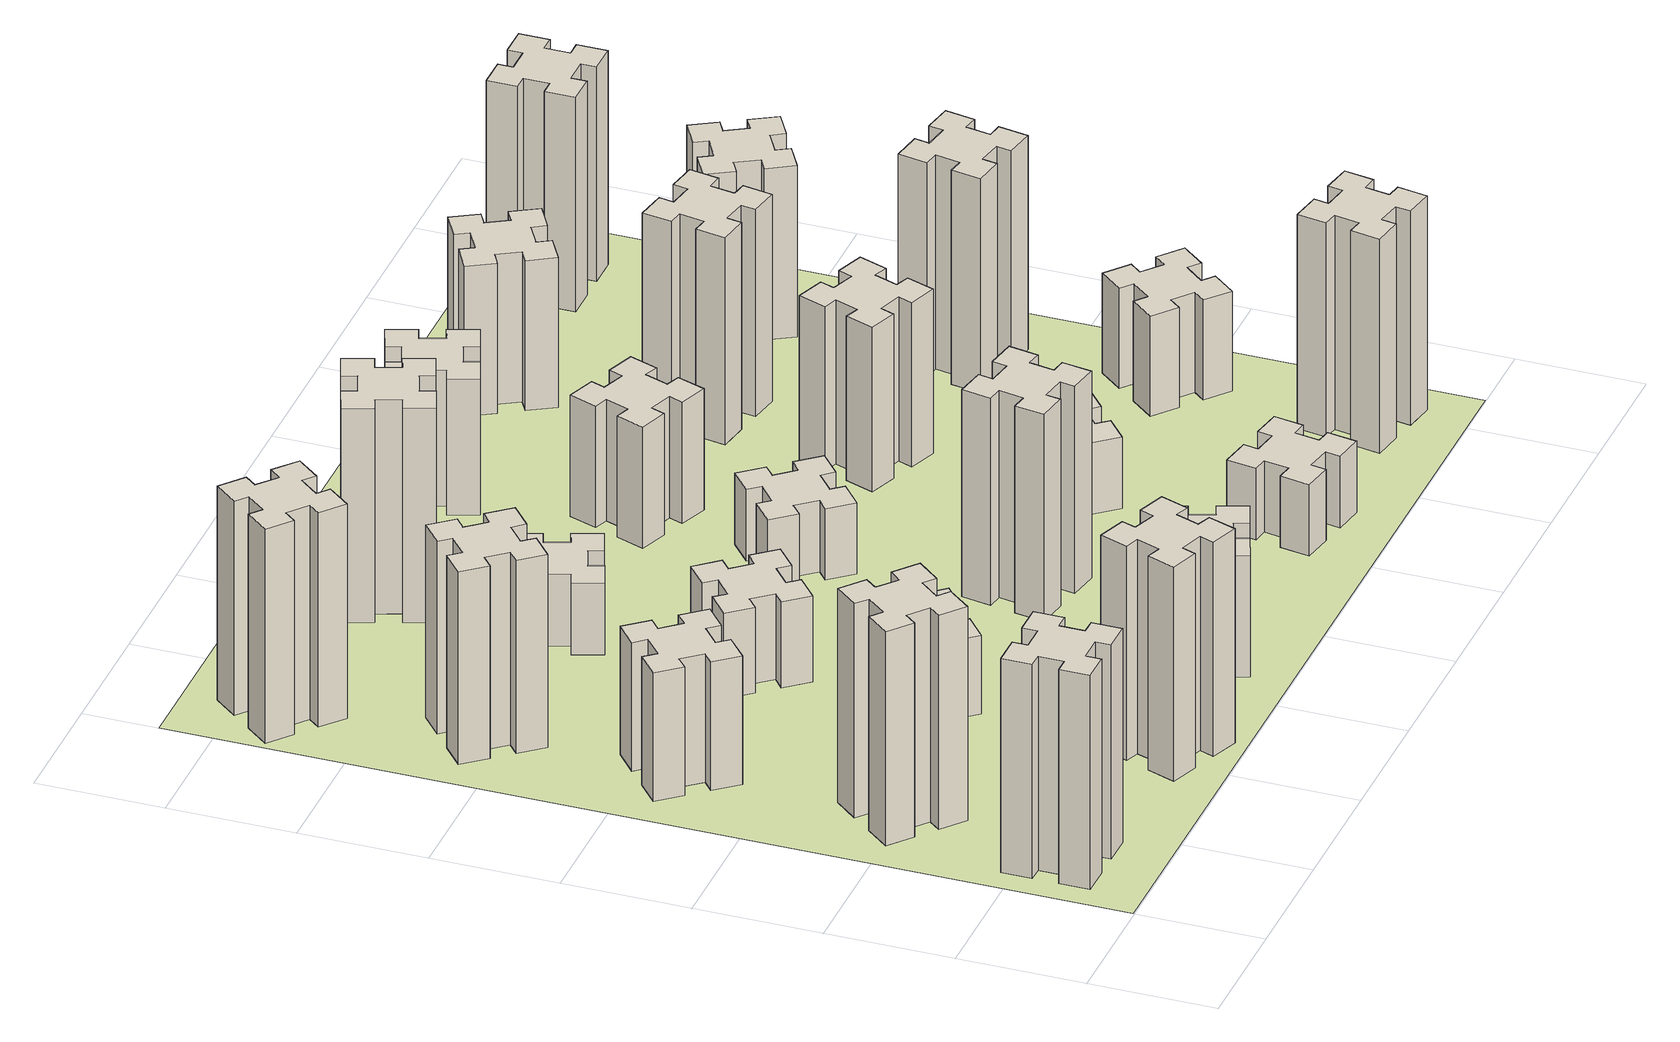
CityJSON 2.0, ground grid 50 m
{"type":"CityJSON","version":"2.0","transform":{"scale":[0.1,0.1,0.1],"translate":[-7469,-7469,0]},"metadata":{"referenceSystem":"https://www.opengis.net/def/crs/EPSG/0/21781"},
"CityObjects":{
"building1":{"type":"Building","attributes":{"class":"1000","function":"1000","usage":"1000","yearOfConstruction":2016,"roofType":"1000","measuredHeight":90,"storeysAboveGround":30,"storeysBelowGround":0},"geometry":[{"type":"Solid","lod":"1","boundaries":[[[[0,1,2,3,4,5,6,7,8,9,10,11,12,13,14,15,16,17,18,19]],[[17,16,20,21]],[[16,15,22,20]],[[15,14,23,22]],[[14,13,24,23]],[[13,12,25,24]],[[12,11,26,25]],[[11,10,27,26]],[[10,9,28,27]],[[9,8,29,28]],[[8,7,30,29]],[[7,6,31,30]],[[6,5,32,31]],[[5,4,33,32]],[[4,3,34,33]],[[3,2,35,34]],[[2,1,36,35]],[[1,0,37,36]],[[0,19,38,37]],[[19,18,39,38]],[[18,17,21,39]],[[24,25,26,27,28,29,30,31,32,33,34,35,36,37,38,39,21,20,22,23]]]]}]},
"building2":{"type":"Building","attributes":{"class":"1000","function":"1000","usage":"1000","yearOfConstruction":2016,"roofType":"1000","measuredHeight":90,"storeysAboveGround":30,"storeysBelowGround":0},"geometry":[{"type":"Solid","lod":"1","boundaries":[[[[40,41,42,43,44,45,46,47,48,49,50,51,52,53,54,55,56,57,58,59]],[[57,56,60,61]],[[56,55,62,60]],[[55,54,63,62]],[[54,53,64,63]],[[53,52,65,64]],[[52,51,66,65]],[[51,50,67,66]],[[50,49,68,67]],[[49,48,69,68]],[[48,47,70,69]],[[47,46,71,70]],[[46,45,72,71]],[[45,44,73,72]],[[44,43,74,73]],[[43,42,75,74]],[[42,41,76,75]],[[41,40,77,76]],[[40,59,78,77]],[[59,58,79,78]],[[58,57,61,79]],[[64,65,66,67,68,69,70,71,72,73,74,75,76,77,78,79,61,60,62,63]]]]}]},
"building3":{"type":"Building","attributes":{"class":"1000","function":"1000","usage":"1000","yearOfConstruction":2016,"roofType":"1000","measuredHeight":54,"storeysAboveGround":30,"storeysBelowGround":0},"geometry":[{"type":"Solid","lod":"1","boundaries":[[[[80,81,82,83,84,85,86,87,88,89,90,91,92,93,94,95,96,97,98,99]],[[97,96,100,101]],[[96,95,102,100]],[[95,94,103,102]],[[94,93,104,103]],[[93,92,105,104]],[[92,91,106,105]],[[91,90,107,106]],[[90,89,108,107]],[[89,88,109,108]],[[88,87,110,109]],[[87,86,111,110]],[[86,85,112,111]],[[85,84,113,112]],[[84,83,114,113]],[[83,82,115,114]],[[82,81,116,115]],[[81,80,117,116]],[[80,99,118,117]],[[99,98,119,118]],[[98,97,101,119]],[[104,105,106,107,108,109,110,111,112,113,114,115,116,117,118,119,101,100,102,103]]]]}]},
"building4":{"type":"Building","attributes":{"class":"1000","function":"1000","usage":"1000","yearOfConstruction":2016,"roofType":"1000","measuredHeight":81,"storeysAboveGround":30,"storeysBelowGround":0},"geometry":[{"type":"Solid","lod":"1","boundaries":[[[[120,121,122,123,124,125,126,127,128,129,130,131,132,133,134,135,136,137,138,139]],[[137,136,140,141]],[[136,135,142,140]],[[135,134,143,142]],[[134,133,144,143]],[[133,132,145,144]],[[132,131,146,145]],[[131,130,147,146]],[[130,129,148,147]],[[129,128,149,148]],[[128,127,150,149]],[[127,126,151,150]],[[126,125,152,151]],[[125,124,153,152]],[[124,123,154,153]],[[123,122,155,154]],[[122,121,156,155]],[[121,120,157,156]],[[120,139,158,157]],[[139,138,159,158]],[[138,137,141,159]],[[144,145,146,147,148,149,150,151,152,153,154,155,156,157,158,159,141,140,142,143]]]]}]},
"building5":{"type":"Building","attributes":{"class":"1000","function":"1000","usage":"1000","yearOfConstruction":2016,"roofType":"1000","measuredHeight":90,"storeysAboveGround":30,"storeysBelowGround":0},"geometry":[{"type":"Solid","lod":"1","boundaries":[[[[160,161,162,163,164,165,166,167,168,169,170,171,172,173,174,175,176,177,178,179]],[[177,176,180,181]],[[176,175,182,180]],[[175,174,183,182]],[[174,173,184,183]],[[173,172,185,184]],[[172,171,186,185]],[[171,170,187,186]],[[170,169,188,187]],[[169,168,189,188]],[[168,167,190,189]],[[167,166,191,190]],[[166,165,192,191]],[[165,164,193,192]],[[164,163,194,193]],[[163,162,195,194]],[[162,161,196,195]],[[161,160,197,196]],[[160,179,198,197]],[[179,178,199,198]],[[178,177,181,199]],[[184,185,186,187,188,189,190,191,192,193,194,195,196,197,198,199,181,180,182,183]]]]}]},
"building6":{"type":"Building","attributes":{"class":"1000","function":"1000","usage":"1000","yearOfConstruction":2016,"roofType":"1000","measuredHeight":90,"storeysAboveGround":30,"storeysBelowGround":0},"geometry":[{"type":"Solid","lod":"1","boundaries":[[[[200,201,202,203,204,205,206,207,208,209,210,211,212,213,214,215,216,217,218,219]],[[217,216,220,221]],[[216,215,222,220]],[[215,214,223,222]],[[214,213,224,223]],[[213,212,225,224]],[[212,211,226,225]],[[211,210,227,226]],[[210,209,228,227]],[[209,208,229,228]],[[208,207,230,229]],[[207,206,231,230]],[[206,205,232,231]],[[205,204,233,232]],[[204,203,234,233]],[[203,202,235,234]],[[202,201,236,235]],[[201,200,237,236]],[[200,219,238,237]],[[219,218,239,238]],[[218,217,221,239]],[[224,225,226,227,228,229,230,231,232,233,234,235,236,237,238,239,221,220,222,223]]]]}]},
"building7":{"type":"Building","attributes":{"class":"1000","function":"1000","usage":"1000","yearOfConstruction":2016,"roofType":"1000","measuredHeight":33,"storeysAboveGround":30,"storeysBelowGround":0},"geometry":[{"type":"Solid","lod":"1","boundaries":[[[[240,241,242,243,244,245,246,247,248,249,250,251,252,253,254,255,256,257,258,259]],[[257,256,260,261]],[[256,255,262,260]],[[255,254,263,262]],[[254,253,264,263]],[[253,252,265,264]],[[252,251,266,265]],[[251,250,267,266]],[[250,249,268,267]],[[249,248,269,268]],[[248,247,270,269]],[[247,246,271,270]],[[246,245,272,271]],[[245,244,273,272]],[[244,243,274,273]],[[243,242,275,274]],[[242,241,276,275]],[[241,240,277,276]],[[240,259,278,277]],[[259,258,279,278]],[[258,257,261,279]],[[264,265,266,267,268,269,270,271,272,273,274,275,276,277,278,279,261,260,262,263]]]]}]},
"building8":{"type":"Building","attributes":{"class":"1000","function":"1000","usage":"1000","yearOfConstruction":2016,"roofType":"1000","measuredHeight":36,"storeysAboveGround":30,"storeysBelowGround":0},"geometry":[{"type":"Solid","lod":"1","boundaries":[[[[280,281,282,283,284,285,286,287,288,289,290,291,292,293,294,295,296,297,298,299]],[[297,296,300,301]],[[296,295,302,300]],[[295,294,303,302]],[[294,293,304,303]],[[293,292,305,304]],[[292,291,306,305]],[[291,290,307,306]],[[290,289,308,307]],[[289,288,309,308]],[[288,287,310,309]],[[287,286,311,310]],[[286,285,312,311]],[[285,284,313,312]],[[284,283,314,313]],[[283,282,315,314]],[[282,281,316,315]],[[281,280,317,316]],[[280,299,318,317]],[[299,298,319,318]],[[298,297,301,319]],[[304,305,306,307,308,309,310,311,312,313,314,315,316,317,318,319,301,300,302,303]]]]}]},
"building9":{"type":"Building","attributes":{"class":"1000","function":"1000","usage":"1000","yearOfConstruction":2016,"roofType":"1000","measuredHeight":51,"storeysAboveGround":30,"storeysBelowGround":0},"geometry":[{"type":"Solid","lod":"1","boundaries":[[[[320,321,322,323,324,325,326,327,328,329,330,331,332,333,334,335,336,337,338,339]],[[337,336,340,341]],[[336,335,342,340]],[[335,334,343,342]],[[334,333,344,343]],[[333,332,345,344]],[[332,331,346,345]],[[331,330,347,346]],[[330,329,348,347]],[[329,328,349,348]],[[328,327,350,349]],[[327,326,351,350]],[[326,325,352,351]],[[325,324,353,352]],[[324,323,354,353]],[[323,322,355,354]],[[322,321,356,355]],[[321,320,357,356]],[[320,339,358,357]],[[339,338,359,358]],[[338,337,341,359]],[[344,345,346,347,348,349,350,351,352,353,354,355,356,357,358,359,341,340,342,343]]]]}]},
"building10":{"type":"Building","attributes":{"class":"1000","function":"1000","usage":"1000","yearOfConstruction":2016,"roofType":"1000","measuredHeight":30,"storeysAboveGround":30,"storeysBelowGround":0},"geometry":[{"type":"Solid","lod":"1","boundaries":[[[[360,361,362,363,364,365,366,367,368,369,370,371,372,373,374,375,376,377,378,379]],[[377,376,380,381]],[[376,375,382,380]],[[375,374,383,382]],[[374,373,384,383]],[[373,372,385,384]],[[372,371,386,385]],[[371,370,387,386]],[[370,369,388,387]],[[369,368,389,388]],[[368,367,390,389]],[[367,366,391,390]],[[366,365,392,391]],[[365,364,393,392]],[[364,363,394,393]],[[363,362,395,394]],[[362,361,396,395]],[[361,360,397,396]],[[360,379,398,397]],[[379,378,399,398]],[[378,377,381,399]],[[384,385,386,387,388,389,390,391,392,393,394,395,396,397,398,399,381,380,382,383]]]]}]},
"building11":{"type":"Building","attributes":{"class":"1000","function":"1000","usage":"1000","yearOfConstruction":2016,"roofType":"1000","measuredHeight":90,"storeysAboveGround":30,"storeysBelowGround":0},"geometry":[{"type":"Solid","lod":"1","boundaries":[[[[400,401,402,403,404,405,406,407,408,409,410,411,412,413,414,415,416,417,418,419]],[[417,416,420,421]],[[416,415,422,420]],[[415,414,423,422]],[[414,413,424,423]],[[413,412,425,424]],[[412,411,426,425]],[[411,410,427,426]],[[410,409,428,427]],[[409,408,429,428]],[[408,407,430,429]],[[407,406,431,430]],[[406,405,432,431]],[[405,404,433,432]],[[404,403,434,433]],[[403,402,435,434]],[[402,401,436,435]],[[401,400,437,436]],[[400,419,438,437]],[[419,418,439,438]],[[418,417,421,439]],[[424,425,426,427,428,429,430,431,432,433,434,435,436,437,438,439,421,420,422,423]]]]}]},
"building12":{"type":"Building","attributes":{"class":"1000","function":"1000","usage":"1000","yearOfConstruction":2016,"roofType":"1000","measuredHeight":87,"storeysAboveGround":30,"storeysBelowGround":0},"geometry":[{"type":"Solid","lod":"1","boundaries":[[[[440,441,442,443,444,445,446,447,448,449,450,451,452,453,454,455,456,457,458,459]],[[457,456,460,461]],[[456,455,462,460]],[[455,454,463,462]],[[454,453,464,463]],[[453,452,465,464]],[[452,451,466,465]],[[451,450,467,466]],[[450,449,468,467]],[[449,448,469,468]],[[448,447,470,469]],[[447,446,471,470]],[[446,445,472,471]],[[445,444,473,472]],[[444,443,474,473]],[[443,442,475,474]],[[442,441,476,475]],[[441,440,477,476]],[[440,459,478,477]],[[459,458,479,478]],[[458,457,461,479]],[[464,465,466,467,468,469,470,471,472,473,474,475,476,477,478,479,461,460,462,463]]]]}]},
"building13":{"type":"Building","attributes":{"class":"1000","function":"1000","usage":"1000","yearOfConstruction":2016,"roofType":"1000","measuredHeight":30,"storeysAboveGround":30,"storeysBelowGround":0},"geometry":[{"type":"Solid","lod":"1","boundaries":[[[[480,481,482,483,484,485,486,487,488,489,490,491,492,493,494,495,496,497,498,499]],[[497,496,500,501]],[[496,495,502,500]],[[495,494,503,502]],[[494,493,504,503]],[[493,492,505,504]],[[492,491,506,505]],[[491,490,507,506]],[[490,489,508,507]],[[489,488,509,508]],[[488,487,510,509]],[[487,486,511,510]],[[486,485,512,511]],[[485,484,513,512]],[[484,483,514,513]],[[483,482,515,514]],[[482,481,516,515]],[[481,480,517,516]],[[480,499,518,517]],[[499,498,519,518]],[[498,497,501,519]],[[504,505,506,507,508,509,510,511,512,513,514,515,516,517,518,519,501,500,502,503]]]]}]},
"building14":{"type":"Building","attributes":{"class":"1000","function":"1000","usage":"1000","yearOfConstruction":2016,"roofType":"1000","measuredHeight":51,"storeysAboveGround":30,"storeysBelowGround":0},"geometry":[{"type":"Solid","lod":"1","boundaries":[[[[520,521,522,523,524,525,526,527,528,529,530,531,532,533,534,535,536,537,538,539]],[[537,536,540,541]],[[536,535,542,540]],[[535,534,543,542]],[[534,533,544,543]],[[533,532,545,544]],[[532,531,546,545]],[[531,530,547,546]],[[530,529,548,547]],[[529,528,549,548]],[[528,527,550,549]],[[527,526,551,550]],[[526,525,552,551]],[[525,524,553,552]],[[524,523,554,553]],[[523,522,555,554]],[[522,521,556,555]],[[521,520,557,556]],[[520,539,558,557]],[[539,538,559,558]],[[538,537,541,559]],[[544,545,546,547,548,549,550,551,552,553,554,555,556,557,558,559,541,540,542,543]]]]}]},
"building15":{"type":"Building","attributes":{"class":"1000","function":"1000","usage":"1000","yearOfConstruction":2016,"roofType":"1000","measuredHeight":30,"storeysAboveGround":30,"storeysBelowGround":0},"geometry":[{"type":"Solid","lod":"1","boundaries":[[[[560,561,562,563,564,565,566,567,568,569,570,571,572,573,574,575,576,577,578,579]],[[577,576,580,581]],[[576,575,582,580]],[[575,574,583,582]],[[574,573,584,583]],[[573,572,585,584]],[[572,571,586,585]],[[571,570,587,586]],[[570,569,588,587]],[[569,568,589,588]],[[568,567,590,589]],[[567,566,591,590]],[[566,565,592,591]],[[565,564,593,592]],[[564,563,594,593]],[[563,562,595,594]],[[562,561,596,595]],[[561,560,597,596]],[[560,579,598,597]],[[579,578,599,598]],[[578,577,581,599]],[[584,585,586,587,588,589,590,591,592,593,594,595,596,597,598,599,581,580,582,583]]]]}]},
"building16":{"type":"Building","attributes":{"class":"1000","function":"1000","usage":"1000","yearOfConstruction":2016,"roofType":"1000","measuredHeight":57,"storeysAboveGround":30,"storeysBelowGround":0},"geometry":[{"type":"Solid","lod":"1","boundaries":[[[[600,601,602,603,604,605,606,607,608,609,610,611,612,613,614,615,616,617,618,619]],[[617,616,620,621]],[[616,615,622,620]],[[615,614,623,622]],[[614,613,624,623]],[[613,612,625,624]],[[612,611,626,625]],[[611,610,627,626]],[[610,609,628,627]],[[609,608,629,628]],[[608,607,630,629]],[[607,606,631,630]],[[606,605,632,631]],[[605,604,633,632]],[[604,603,634,633]],[[603,602,635,634]],[[602,601,636,635]],[[601,600,637,636]],[[600,619,638,637]],[[619,618,639,638]],[[618,617,621,639]],[[624,625,626,627,628,629,630,631,632,633,634,635,636,637,638,639,621,620,622,623]]]]}]},
"building17":{"type":"Building","attributes":{"class":"1000","function":"1000","usage":"1000","yearOfConstruction":2016,"roofType":"1000","measuredHeight":30,"storeysAboveGround":30,"storeysBelowGround":0},"geometry":[{"type":"Solid","lod":"1","boundaries":[[[[640,641,642,643,644,645,646,647,648,649,650,651,652,653,654,655,656,657,658,659]],[[657,656,660,661]],[[656,655,662,660]],[[655,654,663,662]],[[654,653,664,663]],[[653,652,665,664]],[[652,651,666,665]],[[651,650,667,666]],[[650,649,668,667]],[[649,648,669,668]],[[648,647,670,669]],[[647,646,671,670]],[[646,645,672,671]],[[645,644,673,672]],[[644,643,674,673]],[[643,642,675,674]],[[642,641,676,675]],[[641,640,677,676]],[[640,659,678,677]],[[659,658,679,678]],[[658,657,661,679]],[[664,665,666,667,668,669,670,671,672,673,674,675,676,677,678,679,661,660,662,663]]]]}]},
"building18":{"type":"Building","attributes":{"class":"1000","function":"1000","usage":"1000","yearOfConstruction":2016,"roofType":"1000","measuredHeight":69,"storeysAboveGround":30,"storeysBelowGround":0},"geometry":[{"type":"Solid","lod":"1","boundaries":[[[[680,681,682,683,684,685,686,687,688,689,690,691,692,693,694,695,696,697,698,699]],[[697,696,700,701]],[[696,695,702,700]],[[695,694,703,702]],[[694,693,704,703]],[[693,692,705,704]],[[692,691,706,705]],[[691,690,707,706]],[[690,689,708,707]],[[689,688,709,708]],[[688,687,710,709]],[[687,686,711,710]],[[686,685,712,711]],[[685,684,713,712]],[[684,683,714,713]],[[683,682,715,714]],[[682,681,716,715]],[[681,680,717,716]],[[680,699,718,717]],[[699,698,719,718]],[[698,697,701,719]],[[704,705,706,707,708,709,710,711,712,713,714,715,716,717,718,719,701,700,702,703]]]]}]},
"building19":{"type":"Building","attributes":{"class":"1000","function":"1000","usage":"1000","yearOfConstruction":2016,"roofType":"1000","measuredHeight":87,"storeysAboveGround":30,"storeysBelowGround":0},"geometry":[{"type":"Solid","lod":"1","boundaries":[[[[720,721,722,723,724,725,726,727,728,729,730,731,732,733,734,735,736,737,738,739]],[[737,736,740,741]],[[736,735,742,740]],[[735,734,743,742]],[[734,733,744,743]],[[733,732,745,744]],[[732,731,746,745]],[[731,730,747,746]],[[730,729,748,747]],[[729,728,749,748]],[[728,727,750,749]],[[727,726,751,750]],[[726,725,752,751]],[[725,724,753,752]],[[724,723,754,753]],[[723,722,755,754]],[[722,721,756,755]],[[721,720,757,756]],[[720,739,758,757]],[[739,738,759,758]],[[738,737,741,759]],[[744,745,746,747,748,749,750,751,752,753,754,755,756,757,758,759,741,740,742,743]]]]}]},
"building20":{"type":"Building","attributes":{"class":"1000","function":"1000","usage":"1000","yearOfConstruction":2016,"roofType":"1000","measuredHeight":90,"storeysAboveGround":30,"storeysBelowGround":0},"geometry":[{"type":"Solid","lod":"1","boundaries":[[[[760,761,762,763,764,765,766,767,768,769,770,771,772,773,774,775,776,777,778,779]],[[777,776,780,781]],[[776,775,782,780]],[[775,774,783,782]],[[774,773,784,783]],[[773,772,785,784]],[[772,771,786,785]],[[771,770,787,786]],[[770,769,788,787]],[[769,768,789,788]],[[768,767,790,789]],[[767,766,791,790]],[[766,765,792,791]],[[765,764,793,792]],[[764,763,794,793]],[[763,762,795,794]],[[762,761,796,795]],[[761,760,797,796]],[[760,779,798,797]],[[779,778,799,798]],[[778,777,781,799]],[[784,785,786,787,788,789,790,791,792,793,794,795,796,797,798,799,781,780,782,783]]]]}]},
"building21":{"type":"Building","attributes":{"class":"1000","function":"1000","usage":"1000","yearOfConstruction":2016,"roofType":"1000","measuredHeight":63,"storeysAboveGround":30,"storeysBelowGround":0},"geometry":[{"type":"Solid","lod":"1","boundaries":[[[[800,801,802,803,804,805,806,807,808,809,810,811,812,813,814,815,816,817,818,819]],[[817,816,820,821]],[[816,815,822,820]],[[815,814,823,822]],[[814,813,824,823]],[[813,812,825,824]],[[812,811,826,825]],[[811,810,827,826]],[[810,809,828,827]],[[809,808,829,828]],[[808,807,830,829]],[[807,806,831,830]],[[806,805,832,831]],[[805,804,833,832]],[[804,803,834,833]],[[803,802,835,834]],[[802,801,836,835]],[[801,800,837,836]],[[800,819,838,837]],[[819,818,839,838]],[[818,817,821,839]],[[824,825,826,827,828,829,830,831,832,833,834,835,836,837,838,839,821,820,822,823]]]]}]},
"building22":{"type":"Building","attributes":{"class":"1000","function":"1000","usage":"1000","yearOfConstruction":2016,"roofType":"1000","measuredHeight":42,"storeysAboveGround":30,"storeysBelowGround":0},"geometry":[{"type":"Solid","lod":"1","boundaries":[[[[840,841,842,843,844,845,846,847,848,849,850,851,852,853,854,855,856,857,858,859]],[[857,856,860,861]],[[856,855,862,860]],[[855,854,863,862]],[[854,853,864,863]],[[853,852,865,864]],[[852,851,866,865]],[[851,850,867,866]],[[850,849,868,867]],[[849,848,869,868]],[[848,847,870,869]],[[847,846,871,870]],[[846,845,872,871]],[[845,844,873,872]],[[844,843,874,873]],[[843,842,875,874]],[[842,841,876,875]],[[841,840,877,876]],[[840,859,878,877]],[[859,858,879,878]],[[858,857,861,879]],[[864,865,866,867,868,869,870,871,872,873,874,875,876,877,878,879,861,860,862,863]]]]}]},
"building23":{"type":"Building","attributes":{"class":"1000","function":"1000","usage":"1000","yearOfConstruction":2016,"roofType":"1000","measuredHeight":90,"storeysAboveGround":30,"storeysBelowGround":0},"geometry":[{"type":"Solid","lod":"1","boundaries":[[[[880,881,882,883,884,885,886,887,888,889,890,891,892,893,894,895,896,897,898,899]],[[897,896,900,901]],[[896,895,902,900]],[[895,894,903,902]],[[894,893,904,903]],[[893,892,905,904]],[[892,891,906,905]],[[891,890,907,906]],[[890,889,908,907]],[[889,888,909,908]],[[888,887,910,909]],[[887,886,911,910]],[[886,885,912,911]],[[885,884,913,912]],[[884,883,914,913]],[[883,882,915,914]],[[882,881,916,915]],[[881,880,917,916]],[[880,899,918,917]],[[899,898,919,918]],[[898,897,901,919]],[[904,905,906,907,908,909,910,911,912,913,914,915,916,917,918,919,901,900,902,903]]]]}]},
"building24":{"type":"Building","attributes":{"class":"1000","function":"1000","usage":"1000","yearOfConstruction":2016,"roofType":"1000","measuredHeight":72,"storeysAboveGround":30,"storeysBelowGround":0},"geometry":[{"type":"Solid","lod":"1","boundaries":[[[[920,921,922,923,924,925,926,927,928,929,930,931,932,933,934,935,936,937,938,939]],[[937,936,940,941]],[[936,935,942,940]],[[935,934,943,942]],[[934,933,944,943]],[[933,932,945,944]],[[932,931,946,945]],[[931,930,947,946]],[[930,929,948,947]],[[929,928,949,948]],[[928,927,950,949]],[[927,926,951,950]],[[926,925,952,951]],[[925,924,953,952]],[[924,923,954,953]],[[923,922,955,954]],[[922,921,956,955]],[[921,920,957,956]],[[920,939,958,957]],[[939,938,959,958]],[[938,937,941,959]],[[944,945,946,947,948,949,950,951,952,953,954,955,956,957,958,959,941,940,942,943]]]]}]},
"building25":{"type":"Building","attributes":{"class":"1000","function":"1000","usage":"1000","yearOfConstruction":2016,"roofType":"1000","measuredHeight":90,"storeysAboveGround":30,"storeysBelowGround":0},"geometry":[{"type":"Solid","lod":"1","boundaries":[[[[960,961,962,963,964,965,966,967,968,969,970,971,972,973,974,975,976,977,978,979]],[[977,976,980,981]],[[976,975,982,980]],[[975,974,983,982]],[[974,973,984,983]],[[973,972,985,984]],[[972,971,986,985]],[[971,970,987,986]],[[970,969,988,987]],[[969,968,989,988]],[[968,967,990,989]],[[967,966,991,990]],[[966,965,992,991]],[[965,964,993,992]],[[964,963,994,993]],[[963,962,995,994]],[[962,961,996,995]],[[961,960,997,996]],[[960,979,998,997]],[[979,978,999,998]],[[978,977,981,999]],[[984,985,986,987,988,989,990,991,992,993,994,995,996,997,998,999,981,980,982,983]]]]}]},
"landuse1":{"type":"LandUse","attributes":{"name":"plot1","function":"1010"},"geometry":[{"type":"MultiSurface","lod":"1","boundaries":[[[1000,1001,1002,1003]]]}]}
},
"vertices":[
[165,425,0],[165,325,0],[105,325,0],[105,205,0],[225,205,0],[225,265,0],[325,265,0],[325,205,0],[445,205,0],[445,325,0],[385,325,0],[385,425,0],[445,425,0],[445,545,0],[325,545,0],[325,485,0],[225,485,0],[225,545,0],[105,545,0],[105,425,0],[225,485,900],[225,545,900],[325,485,900],[325,545,900],[445,545,900],[445,425,900],[385,425,900],[385,325,900],[445,325,900],[445,205,900],[325,205,900],[325,265,900],[225,265,900],[225,205,900],[105,205,900],[105,325,900],[165,325,900],[165,425,900],[105,425,900],[105,545,900],
[484,1067,0],[408,1132,0],[446,1178,0],[354,1255,0],[277,1163,0],[323,1124,0],[259,1048,0],[213,1086,0],[136,994,0],[228,917,0],[266,963,0],[343,899,0],[304,853,0],[396,776,0],[473,868,0],[427,906,0],[492,983,0],[538,944,0],[615,1036,0],[523,1113,0],[492,983,900],[538,944,900],[427,906,900],[473,868,900],[396,776,900],[304,853,900],[343,899,900],[266,963,900],[228,917,900],[136,994,900],[213,1086,900],[259,1048,900],[323,1124,900],[277,1163,900],[354,1255,900],[446,1178,900],[408,1132,900],[484,1067,900],[523,1113,900],[615,1036,900],
[492,1888,0],[427,1964,0],[473,2003,0],[396,2095,0],[304,2018,0],[343,1972,0],[266,1907,0],[228,1953,0],[136,1876,0],[213,1784,0],[259,1823,0],[323,1746,0],[277,1708,0],[354,1616,0],[446,1693,0],[408,1739,0],[484,1803,0],[523,1757,0],[615,1834,0],[538,1926,0],[484,1803,540],[523,1757,540],[408,1739,540],[446,1693,540],[354,1616,540],[277,1708,540],[323,1746,540],[259,1823,540],[213,1784,540],[136,1876,540],[228,1953,540],[266,1907,540],[343,1972,540],[304,2018,540],[396,2095,540],[473,2003,540],[427,1964,540],[492,1888,540],[538,1926,540],[615,1834,540],
[343,2712,0],[266,2647,0],[228,2693,0],[136,2616,0],[213,2524,0],[259,2563,0],[323,2486,0],[277,2448,0],[354,2356,0],[446,2433,0],[408,2479,0],[484,2543,0],[523,2497,0],[615,2574,0],[538,2666,0],[492,2628,0],[427,2704,0],[473,2743,0],[396,2835,0],[304,2758,0],[427,2704,810],[473,2743,810],[492,2628,810],[538,2666,810],[615,2574,810],[523,2497,810],[484,2543,810],[408,2479,810],[446,2433,810],[354,2356,810],[277,2448,810],[323,2486,810],[259,2563,810],[213,2524,810],[136,2616,810],[228,2693,810],[266,2647,810],[343,2712,810],[304,2758,810],[396,2835,810],
[1029,360,0],[995,266,0],[939,287,0],[897,174,0],[1010,133,0],[1031,189,0],[1125,155,0],[1104,99,0],[1217,57,0],[1258,170,0],[1202,191,0],[1236,285,0],[1292,264,0],[1333,377,0],[1220,418,0],[1200,362,0],[1106,396,0],[1127,452,0],[1014,493,0],[973,380,0],[1106,396,900],[1127,452,900],[1200,362,900],[1220,418,900],[1333,377,900],[1292,264,900],[1236,285,900],[1202,191,900],[1258,170,900],[1217,57,900],[1104,99,900],[1125,155,900],[1031,189,900],[1010,133,900],[897,174,900],[939,287,900],[995,266,900],[1029,360,900],[973,380,900],[1014,493,900],
[384,3387,0],[308,3452,0],[346,3498,0],[254,3575,0],[177,3483,0],[223,3444,0],[159,3368,0],[113,3406,0],[36,3314,0],[128,3237,0],[166,3283,0],[243,3219,0],[204,3173,0],[296,3096,0],[373,3188,0],[327,3226,0],[392,3303,0],[438,3264,0],[515,3356,0],[423,3433,0],[392,3303,900],[438,3264,900],[327,3226,900],[373,3188,900],[296,3096,900],[204,3173,900],[243,3219,900],[166,3283,900],[128,3237,900],[36,3314,900],[113,3406,900],[159,3368,900],[223,3444,900],[177,3483,900],[254,3575,900],[346,3498,900],[308,3452,900],[384,3387,900],[423,3433,900],[515,3356,900],
[1083,1332,0],[1006,1267,0],[968,1313,0],[876,1236,0],[953,1144,0],[999,1183,0],[1063,1106,0],[1017,1068,0],[1094,976,0],[1186,1053,0],[1148,1099,0],[1224,1163,0],[1263,1117,0],[1355,1194,0],[1278,1286,0],[1232,1248,0],[1167,1324,0],[1213,1363,0],[1136,1455,0],[1044,1378,0],[1167,1324,330],[1213,1363,330],[1232,1248,330],[1278,1286,330],[1355,1194,330],[1263,1117,330],[1224,1163,330],[1148,1099,330],[1186,1053,330],[1094,976,330],[1017,1068,330],[1063,1106,330],[999,1183,330],[953,1144,330],[876,1236,330],[968,1313,330],[1006,1267,330],[1083,1332,330],[1044,1378,330],[1136,1455,330],
[1083,1972,0],[1006,1907,0],[968,1953,0],[876,1876,0],[953,1784,0],[999,1823,0],[1063,1746,0],[1017,1708,0],[1094,1616,0],[1186,1693,0],[1148,1739,0],[1224,1803,0],[1263,1757,0],[1355,1834,0],[1278,1926,0],[1232,1888,0],[1167,1964,0],[1213,2003,0],[1136,2095,0],[1044,2018,0],[1167,1964,360],[1213,2003,360],[1232,1888,360],[1278,1926,360],[1355,1834,360],[1263,1757,360],[1224,1803,360],[1148,1739,360],[1186,1693,360],[1094,1616,360],[1017,1708,360],[1063,1746,360],[999,1823,360],[953,1784,360],[876,1876,360],[968,1953,360],[1006,1907,360],[1083,1972,360],[1044,2018,360],[1136,2095,360],
[1765,496,0],[1671,462,0],[1650,518,0],[1537,477,0],[1579,364,0],[1635,385,0],[1669,291,0],[1613,270,0],[1654,157,0],[1767,199,0],[1746,255,0],[1840,289,0],[1860,233,0],[1973,274,0],[1932,387,0],[1876,366,0],[1842,460,0],[1898,480,0],[1857,593,0],[1744,552,0],[1842,460,510],[1898,480,510],[1876,366,510],[1932,387,510],[1973,274,510],[1860,233,510],[1840,289,510],[1746,255,510],[1767,199,510],[1654,157,510],[1613,270,510],[1669,291,510],[1635,385,510],[1579,364,510],[1537,477,510],[1650,518,510],[1671,462,510],[1765,496,510],[1744,552,510],[1857,593,510],
[1106,2475,0],[1200,2509,0],[1220,2453,0],[1333,2494,0],[1292,2607,0],[1236,2586,0],[1202,2680,0],[1258,2700,0],[1217,2813,0],[1104,2772,0],[1125,2716,0],[1031,2682,0],[1010,2738,0],[897,2697,0],[939,2584,0],[995,2605,0],[1029,2511,0],[973,2490,0],[1014,2377,0],[1127,2419,0],[1029,2511,300],[973,2490,300],[995,2605,300],[939,2584,300],[897,2697,300],[1010,2738,300],[1031,2682,300],[1125,2716,300],[1104,2772,300],[1217,2813,300],[1258,2700,300],[1202,2680,300],[1236,2586,300],[1292,2607,300],[1333,2494,300],[1220,2453,300],[1200,2509,300],[1106,2475,300],[1127,2419,300],[1014,2377,300],
[1125,3356,0],[1031,3322,0],[1010,3378,0],[897,3337,0],[939,3224,0],[995,3245,0],[1029,3151,0],[973,3130,0],[1014,3017,0],[1127,3059,0],[1106,3115,0],[1200,3149,0],[1220,3093,0],[1333,3134,0],[1292,3247,0],[1236,3226,0],[1202,3320,0],[1258,3340,0],[1217,3453,0],[1104,3412,0],[1202,3320,900],[1258,3340,900],[1236,3226,900],[1292,3247,900],[1333,3134,900],[1220,3093,900],[1200,3149,900],[1106,3115,900],[1127,3059,900],[1014,3017,900],[973,3130,900],[1029,3151,900],[995,3245,900],[939,3224,900],[897,3337,900],[1010,3378,900],[1031,3322,900],[1125,3356,900],[1104,3412,900],[1217,3453,900],
[2055,1047,0],[2072,1145,0],[2131,1135,0],[2152,1253,0],[2034,1274,0],[2024,1215,0],[1925,1232,0],[1936,1291,0],[1817,1312,0],[1797,1194,0],[1856,1184,0],[1838,1085,0],[1779,1096,0],[1758,977,0],[1877,957,0],[1887,1016,0],[1985,998,0],[1975,939,0],[2093,918,0],[2114,1037,0],[1985,998,870],[1975,939,870],[1887,1016,870],[1877,957,870],[1758,977,870],[1779,1096,870],[1838,1085,870],[1856,1184,870],[1797,1194,870],[1817,1312,870],[1936,1291,870],[1925,1232,870],[2024,1215,870],[2034,1274,870],[2152,1253,870],[2131,1135,870],[2072,1145,870],[2055,1047,870],[2114,1037,870],[2093,918,870],
[1972,1988,0],[1907,2064,0],[1953,2103,0],[1876,2195,0],[1784,2118,0],[1823,2072,0],[1746,2007,0],[1708,2053,0],[1616,1976,0],[1693,1884,0],[1739,1923,0],[1803,1846,0],[1757,1808,0],[1834,1716,0],[1926,1793,0],[1888,1839,0],[1964,1903,0],[2003,1857,0],[2095,1934,0],[2018,2026,0],[1964,1903,300],[2003,1857,300],[1888,1839,300],[1926,1793,300],[1834,1716,300],[1757,1808,300],[1803,1846,300],[1739,1923,300],[1693,1884,300],[1616,1976,300],[1708,2053,300],[1746,2007,300],[1823,2072,300],[1784,2118,300],[1876,2195,300],[1953,2103,300],[1907,2064,300],[1972,1988,300],[2018,2026,300],[2095,1934,300],
[2040,2682,0],[1946,2716,0],[1967,2772,0],[1854,2813,0],[1813,2700,0],[1869,2680,0],[1835,2586,0],[1779,2607,0],[1737,2494,0],[1850,2453,0],[1871,2509,0],[1965,2475,0],[1944,2419,0],[2057,2377,0],[2098,2490,0],[2042,2511,0],[2076,2605,0],[2132,2584,0],[2173,2697,0],[2060,2738,0],[2076,2605,510],[2132,2584,510],[2042,2511,510],[2098,2490,510],[2057,2377,510],[1944,2419,510],[1965,2475,510],[1871,2509,510],[1850,2453,510],[1737,2494,510],[1779,2607,510],[1835,2586,510],[1869,2680,510],[1813,2700,510],[1854,2813,510],[1967,2772,510],[1946,2716,510],[2040,2682,510],[2060,2738,510],[2173,2697,510],
[2596,444,0],[2578,345,0],[2519,356,0],[2498,237,0],[2617,217,0],[2627,276,0],[2725,258,0],[2715,199,0],[2833,178,0],[2854,297,0],[2795,307,0],[2812,405,0],[2871,395,0],[2892,513,0],[2774,534,0],[2764,475,0],[2665,492,0],[2676,551,0],[2557,572,0],[2537,454,0],[2665,492,300],[2676,551,300],[2764,475,300],[2774,534,300],[2892,513,300],[2871,395,300],[2812,405,300],[2795,307,300],[2854,297,300],[2833,178,300],[2715,199,300],[2725,258,300],[2627,276,300],[2617,217,300],[2498,237,300],[2519,356,300],[2578,345,300],[2596,444,300],[2537,454,300],[2557,572,300],
[1846,3215,0],[1940,3249,0],[1960,3193,0],[2073,3234,0],[2032,3347,0],[1976,3326,0],[1942,3420,0],[1998,3440,0],[1957,3553,0],[1844,3512,0],[1865,3456,0],[1771,3422,0],[1750,3478,0],[1637,3437,0],[1679,3324,0],[1735,3345,0],[1769,3251,0],[1713,3230,0],[1754,3117,0],[1867,3159,0],[1769,3251,570],[1713,3230,570],[1735,3345,570],[1679,3324,570],[1637,3437,570],[1750,3478,570],[1771,3422,570],[1865,3456,570],[1844,3512,570],[1957,3553,570],[1998,3440,570],[1942,3420,570],[1976,3326,570],[2032,3347,570],[2073,3234,570],[1960,3193,570],[1940,3249,570],[1846,3215,570],[1867,3159,570],[1754,3117,570],
[2628,1099,0],[2704,1163,0],[2743,1117,0],[2835,1194,0],[2758,1286,0],[2712,1248,0],[2647,1324,0],[2693,1363,0],[2616,1455,0],[2524,1378,0],[2563,1332,0],[2486,1267,0],[2448,1313,0],[2356,1236,0],[2433,1144,0],[2479,1183,0],[2543,1106,0],[2497,1068,0],[2574,976,0],[2666,1053,0],[2543,1106,300],[2497,1068,300],[2479,1183,300],[2433,1144,300],[2356,1236,300],[2448,1313,300],[2486,1267,300],[2563,1332,300],[2524,1378,300],[2616,1455,300],[2693,1363,300],[2647,1324,300],[2712,1248,300],[2758,1286,300],[2835,1194,300],[2743,1117,300],[2704,1163,300],[2628,1099,300],[2666,1053,300],[2574,976,300],
[2682,1871,0],[2716,1965,0],[2772,1944,0],[2813,2057,0],[2700,2098,0],[2680,2042,0],[2586,2076,0],[2607,2132,0],[2494,2173,0],[2453,2060,0],[2509,2040,0],[2475,1946,0],[2419,1967,0],[2377,1854,0],[2490,1813,0],[2511,1869,0],[2605,1835,0],[2584,1779,0],[2697,1737,0],[2738,1850,0],[2605,1835,690],[2584,1779,690],[2511,1869,690],[2490,1813,690],[2377,1854,690],[2419,1967,690],[2475,1946,690],[2509,2040,690],[2453,2060,690],[2494,2173,690],[2607,2132,690],[2586,2076,690],[2680,2042,690],[2700,2098,690],[2813,2057,690],[2772,1944,690],[2716,1965,690],[2682,1871,690],[2738,1850,690],[2697,1737,690],
[2627,2496,0],[2725,2478,0],[2715,2419,0],[2833,2398,0],[2854,2517,0],[2795,2527,0],[2812,2625,0],[2871,2615,0],[2892,2733,0],[2774,2754,0],[2764,2695,0],[2665,2712,0],[2676,2771,0],[2557,2792,0],[2537,2674,0],[2596,2664,0],[2578,2565,0],[2519,2576,0],[2498,2457,0],[2617,2437,0],[2578,2565,870],[2519,2576,870],[2596,2664,870],[2537,2674,870],[2557,2792,870],[2676,2771,870],[2665,2712,870],[2764,2695,870],[2774,2754,870],[2892,2733,870],[2871,2615,870],[2812,2625,870],[2795,2527,870],[2854,2517,870],[2833,2398,870],[2715,2419,870],[2725,2478,870],[2627,2496,870],[2617,2437,870],[2498,2457,870],
[3504,475,0],[3405,492,0],[3416,551,0],[3297,572,0],[3277,454,0],[3336,444,0],[3318,345,0],[3259,356,0],[3238,237,0],[3357,217,0],[3367,276,0],[3465,258,0],[3455,199,0],[3573,178,0],[3594,297,0],[3535,307,0],[3552,405,0],[3611,395,0],[3632,513,0],[3514,534,0],[3552,405,900],[3611,395,900],[3535,307,900],[3594,297,900],[3573,178,900],[3455,199,900],[3465,258,900],[3367,276,900],[3357,217,900],[3238,237,900],[3259,356,900],[3318,345,900],[3336,444,900],[3277,454,900],[3297,572,900],[3416,551,900],[3405,492,900],[3504,475,900],[3514,534,900],[3632,513,900],
[2716,3347,0],[2666,3434,0],[2718,3464,0],[2658,3568,0],[2554,3508,0],[2584,3456,0],[2497,3406,0],[2467,3458,0],[2363,3398,0],[2423,3294,0],[2475,3324,0],[2525,3237,0],[2473,3207,0],[2533,3103,0],[2637,3163,0],[2607,3215,0],[2694,3265,0],[2724,3213,0],[2828,3273,0],[2768,3377,0],[2694,3265,630],[2724,3213,630],[2607,3215,630],[2637,3163,630],[2533,3103,630],[2473,3207,630],[2525,3237,630],[2475,3324,630],[2423,3294,630],[2363,3398,630],[2467,3458,630],[2497,3406,630],[2584,3456,630],[2554,3508,630],[2658,3568,630],[2718,3464,630],[2666,3434,630],[2716,3347,630],[2768,3377,630],[2828,3273,630],
[3487,1006,0],[3552,1083,0],[3598,1044,0],[3675,1136,0],[3583,1213,0],[3544,1167,0],[3468,1232,0],[3506,1278,0],[3414,1355,0],[3337,1263,0],[3383,1224,0],[3319,1148,0],[3273,1186,0],[3196,1094,0],[3288,1017,0],[3326,1063,0],[3403,999,0],[3364,953,0],[3456,876,0],[3533,968,0],[3403,999,420],[3364,953,420],[3326,1063,420],[3288,1017,420],[3196,1094,420],[3273,1186,420],[3319,1148,420],[3383,1224,420],[3337,1263,420],[3414,1355,420],[3506,1278,420],[3468,1232,420],[3544,1167,420],[3583,1213,420],[3675,1136,420],[3598,1044,420],[3552,1083,420],[3487,1006,420],[3533,968,420],[3456,876,420],
[3267,1756,0],[3365,1738,0],[3355,1679,0],[3473,1658,0],[3494,1777,0],[3435,1787,0],[3452,1885,0],[3511,1875,0],[3532,1993,0],[3414,2014,0],[3404,1955,0],[3305,1972,0],[3316,2031,0],[3197,2052,0],[3177,1934,0],[3236,1924,0],[3218,1825,0],[3159,1836,0],[3138,1717,0],[3257,1697,0],[3218,1825,900],[3159,1836,900],[3236,1924,900],[3177,1934,900],[3197,2052,900],[3316,2031,900],[3305,1972,900],[3404,1955,900],[3414,2014,900],[3532,1993,900],[3511,1875,900],[3452,1885,900],[3435,1787,900],[3494,1777,900],[3473,1658,900],[3355,1679,900],[3365,1738,900],[3267,1756,900],[3257,1697,900],[3138,1717,900],
[3456,2707,0],[3406,2794,0],[3458,2824,0],[3398,2928,0],[3294,2868,0],[3324,2816,0],[3237,2766,0],[3207,2818,0],[3103,2758,0],[3163,2654,0],[3215,2684,0],[3265,2597,0],[3213,2567,0],[3273,2463,0],[3377,2523,0],[3347,2575,0],[3434,2625,0],[3464,2573,0],[3568,2633,0],[3508,2737,0],[3434,2625,720],[3464,2573,720],[3347,2575,720],[3377,2523,720],[3273,2463,720],[3213,2567,720],[3265,2597,720],[3215,2684,720],[3163,2654,720],[3103,2758,720],[3207,2818,720],[3237,2766,720],[3324,2816,720],[3294,2868,720],[3398,2928,720],[3458,2824,720],[3406,2794,720],[3456,2707,720],[3508,2737,720],[3568,2633,720],
[3285,3325,0],[3385,3325,0],[3385,3265,0],[3505,3265,0],[3505,3385,0],[3445,3385,0],[3445,3485,0],[3505,3485,0],[3505,3605,0],[3385,3605,0],[3385,3545,0],[3285,3545,0],[3285,3605,0],[3165,3605,0],[3165,3485,0],[3225,3485,0],[3225,3385,0],[3165,3385,0],[3165,3265,0],[3285,3265,0],[3225,3385,900],[3165,3385,900],[3225,3485,900],[3165,3485,900],[3165,3605,900],[3285,3605,900],[3285,3545,900],[3385,3545,900],[3385,3605,900],[3505,3605,900],[3505,3485,900],[3445,3485,900],[3445,3385,900],[3505,3385,900],[3505,3265,900],[3385,3265,900],[3385,3325,900],[3285,3325,900],[3285,3265,900],[3165,3265,900],
[5,3705,0],[3705,3705,0],[3705,5,0],[5,5,0]
]}
